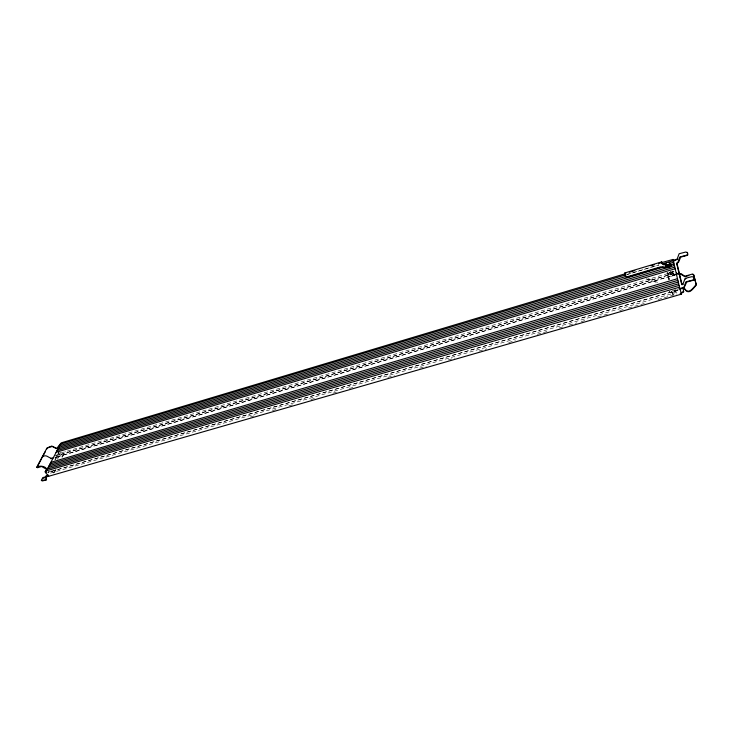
<?xml version="1.0" encoding="UTF-8"?>
<svg xmlns="http://www.w3.org/2000/svg" width="733" height="733" viewBox="0 0 733 733"><rect width="100%" height="100%" fill="white"/><g stroke="black" fill="none" stroke-linecap="round" stroke-linejoin="round"><path stroke-width="0.55" stroke-dasharray="3.67 2.75" d="M669.311 272.108L669.192 272.713L669.953 272.951M56.175 455.605L59.428 454.781L59.364 452.27M676.458 275.04L672.262 274.444L671.776 273.308L672.986 271.531M671.941 273.812L673.151 272.035L673.05 271.054M671.52 291.294L672.821 295.317M53.921 472.51L55.387 469.624M61.801 457.053L64.339 452.059M54.434 472.693L56.395 468.845M62.305 457.227L65.347 451.244M59.428 454.781L60.683 452.334M678.227 290.011L51.173 471.466L50.293 473.179L678.648 291.771M57.412 459.307L59.776 454.698L676.522 272.649M673.975 271.714L60.619 453.058L59.886 454.707L674.351 273.336M54.773 460.15L59.162 451.647M55.543 459.564L58.952 452.948M54.975 455.44L58.823 454.625L59.914 452.71M671.025 272.63L671.593 272.007L670.219 271.586M48.066 472.913L49.084 472.098M672.885 273.253L672.28 270.999L672.885 273.253L670.97 274.472L668.78 274.472L668.175 272.218L668.78 274.472M48.799 471.731L47.682 472.483M668.441 273.436L670.631 273.436L672.555 272.218M668.505 273.253L670.42 272.035L672.61 272.044M627.201 274.426L659.004 264.906L627.228 274.472M55.415 457.2L58.383 456.329L59.758 456.815M675.744 274.389L668.349 276.9L668.753 279.42M676.907 274.279L58.924 456.347L674.736 274.976M54.7 457.859L59.346 456.943M674.818 275.232L669.321 276.845L668.844 277.55L669.394 279.236M672.344 290.717L676.651 289.471M48.048 472.034L51.64 471.136L53.372 473.179M677.888 289.682L672.115 291.532L673.178 294.794L676.843 293.924M51.173 471.466L678.254 290.057M677.494 290.589L672.005 292.174L670.42 292.357L669.11 291.56L670.585 292.87L678.749 290.781M250.494 416.949L254.892 415.684M272.465 410.617L276.863 409.353M288.949 405.862L293.347 404.598M310.929 399.531L315.327 398.266M332.901 393.2L337.299 391.935M349.384 388.453L353.856 387.207M387.849 377.367L394.436 375.47M419.716 368.186L426.304 366.28M448.284 359.949L454.872 358.052M479.052 351.08L486.794 348.899M508.72 342.531L515.308 340.634M537.289 334.303L548.311 331.169M559.261 327.963L563.659 326.698M569.156 325.113L576.844 322.896M581.242 321.631L585.63 320.367M597.725 316.885L608.738 313.751M619.697 310.545L624.122 309.317M628.493 308.016L646.094 302.986M658.161 299.467L674.662 294.758M675.175 274.435L672.931 274.234L671.776 273.308M646.369 278.668L657.501 282.819M648.192 278.696L658.344 282.718M51.731 470.778L53.784 473.06M670.631 273.436L670.97 274.472M667.671 272.227L669.339 279.768M667.039 272.419L668.688 279.951M58.777 451.125L59.071 454.332"/><path stroke-width="1.1" d="M658.61 263.468L673.004 259.436L673.288 260.682L662.293 263.917M37.007 467.278L37.52 467.755L41.579 466.463L45.473 468.689L46.912 468.818L45.318 472.098L45.913 472.657M661.881 262.414L661.697 261.892L624.855 272.942L625.46 276.488L626.349 277.166L628.126 277.047L660.497 267.453L668.441 267.609L670.145 266.785L671.116 265.685L671.016 264.705M48.396 476.148L42.45 478.622M683.55 291.065L682.111 292.403M694.252 278.852L692.777 280.088L685.96 281.802L683.862 287.272L678.804 288.848M687.893 254.058L686.464 255.231L679.903 256.935L677.897 262.295L676.605 263.138L681.717 284.541L683.211 284.404M37.493 466.353L41.424 458.959M42.45 457.026L45.125 451.995M676.77 263.651L678.593 262.203L680.655 257.127L687.655 255.258L687.49 252.464L685.657 252.051L679.125 253.746L677.136 259.097L672.28 260.664M677.823 259.006L676.568 259.931M46.729 448.972L48.112 447.79M668.432 262.441L669.577 262.588L669.852 263.798L667.928 265.025L665.729 265.034L665.463 263.825L666.37 263.065M669.577 262.588L670.301 265.209L668.377 266.427L666.178 266.436L665.463 263.825M685.364 279.026L685.905 278.586M46.399 470.852L47.288 469.138L679.033 285.43L679.454 287.199L46.399 470.852L45.858 473.042L48.745 476.193M60.335 443.932L56.807 448.413L51.777 446.031L47.004 447.936L36.65 467.416C39.454 464.475 50.32 467.123 45.034 471.722L45.629 472.281M60.61 444.299L57.082 448.779L53.051 447.038M625.854 273.574L61.178 442.869L47.288 469.138M666.92 264.769L665.912 265.227L666.178 266.436M48.983 447.442L52.098 446.489M688.846 275.507L684.97 276.726L680.636 274.105M629.354 272.245L634.769 270.614M651.023 265.74L654.276 264.769M60.234 444.18L626.11 274.756M673.48 260.866L675.542 260.242M59.391 445.801L626.468 276.332M669.247 263.55L673.636 262.24L674.781 267.124L56.853 450.703M58.548 447.423L663.035 267.114M670.713 264.824L674.03 263.889M57.705 449.063L674.406 265.502M56.001 452.343L675.157 268.754L674.763 267.078M53.436 457.786C48.717 459.976 46.83 452.408 41.607 457.676L41.918 458.033M675.744 274.389L679.042 273.418L679.207 273.94M678.767 274.096L681.104 273.684L684.805 276.222L692.648 273.986L693.638 274.637L696.194 284.551C693.152 287.693 688.938 295.051 684.723 288.775L684.072 288.683M50.815 462.349L677.475 278.696L677.869 280.382L49.936 464.035M49.056 465.73L678.263 282.068L677.842 280.336M48.167 467.434L678.657 283.772L678.236 282.022M680.041 289.059L684.036 287.831L686.748 282.003L694.004 280.107L693.812 277.147L691.906 276.671L685.126 278.384L683.046 283.836L681.553 284.019M48.231 475.112L45.904 475.919L45.886 479.794L41.305 480.509L42.826 477.577L46.665 476.56M48.589 475.46L46.298 476.349L46.5 479.95L42.193 480.976L41.552 480.335M680.169 293.53L683.367 292.33L683.715 291.578L682.725 287.409M48.534 476.313L681.534 294.116M665.665 264.311L663.163 264.201L661.926 263.129M663.319 264.705L665.83 264.824M684.237 289.196L684.888 289.297C689.102 295.564 693.317 288.206 696.35 285.064L693.803 275.15L692.804 274.499M50.751 458.574L51.255 458.748M669.715 263.66L670.851 264.192L670.952 265.172L668.276 267.105L660.332 266.949L627.952 276.543L626.174 276.671L625.286 275.993M676.632 264.036L677.246 264.457L682.066 284.807M676.797 264.54L677.402 264.961M686.958 252.555L687.591 252.995M679.033 285.43L678.63 283.726M624.855 272.942L625.066 273.464M681.534 294.19L679.427 287.153M673.004 259.436L673.783 261.837M669.852 263.798L670.301 265.209M667.928 265.025L668.377 266.427M680.343 277.505L680.499 278.018M673.26 260.636L673.654 262.286M676.486 272.484L676.871 274.124M675.139 268.709L677.475 278.696M662.091 263.633L661.697 261.892"/></g></svg>
